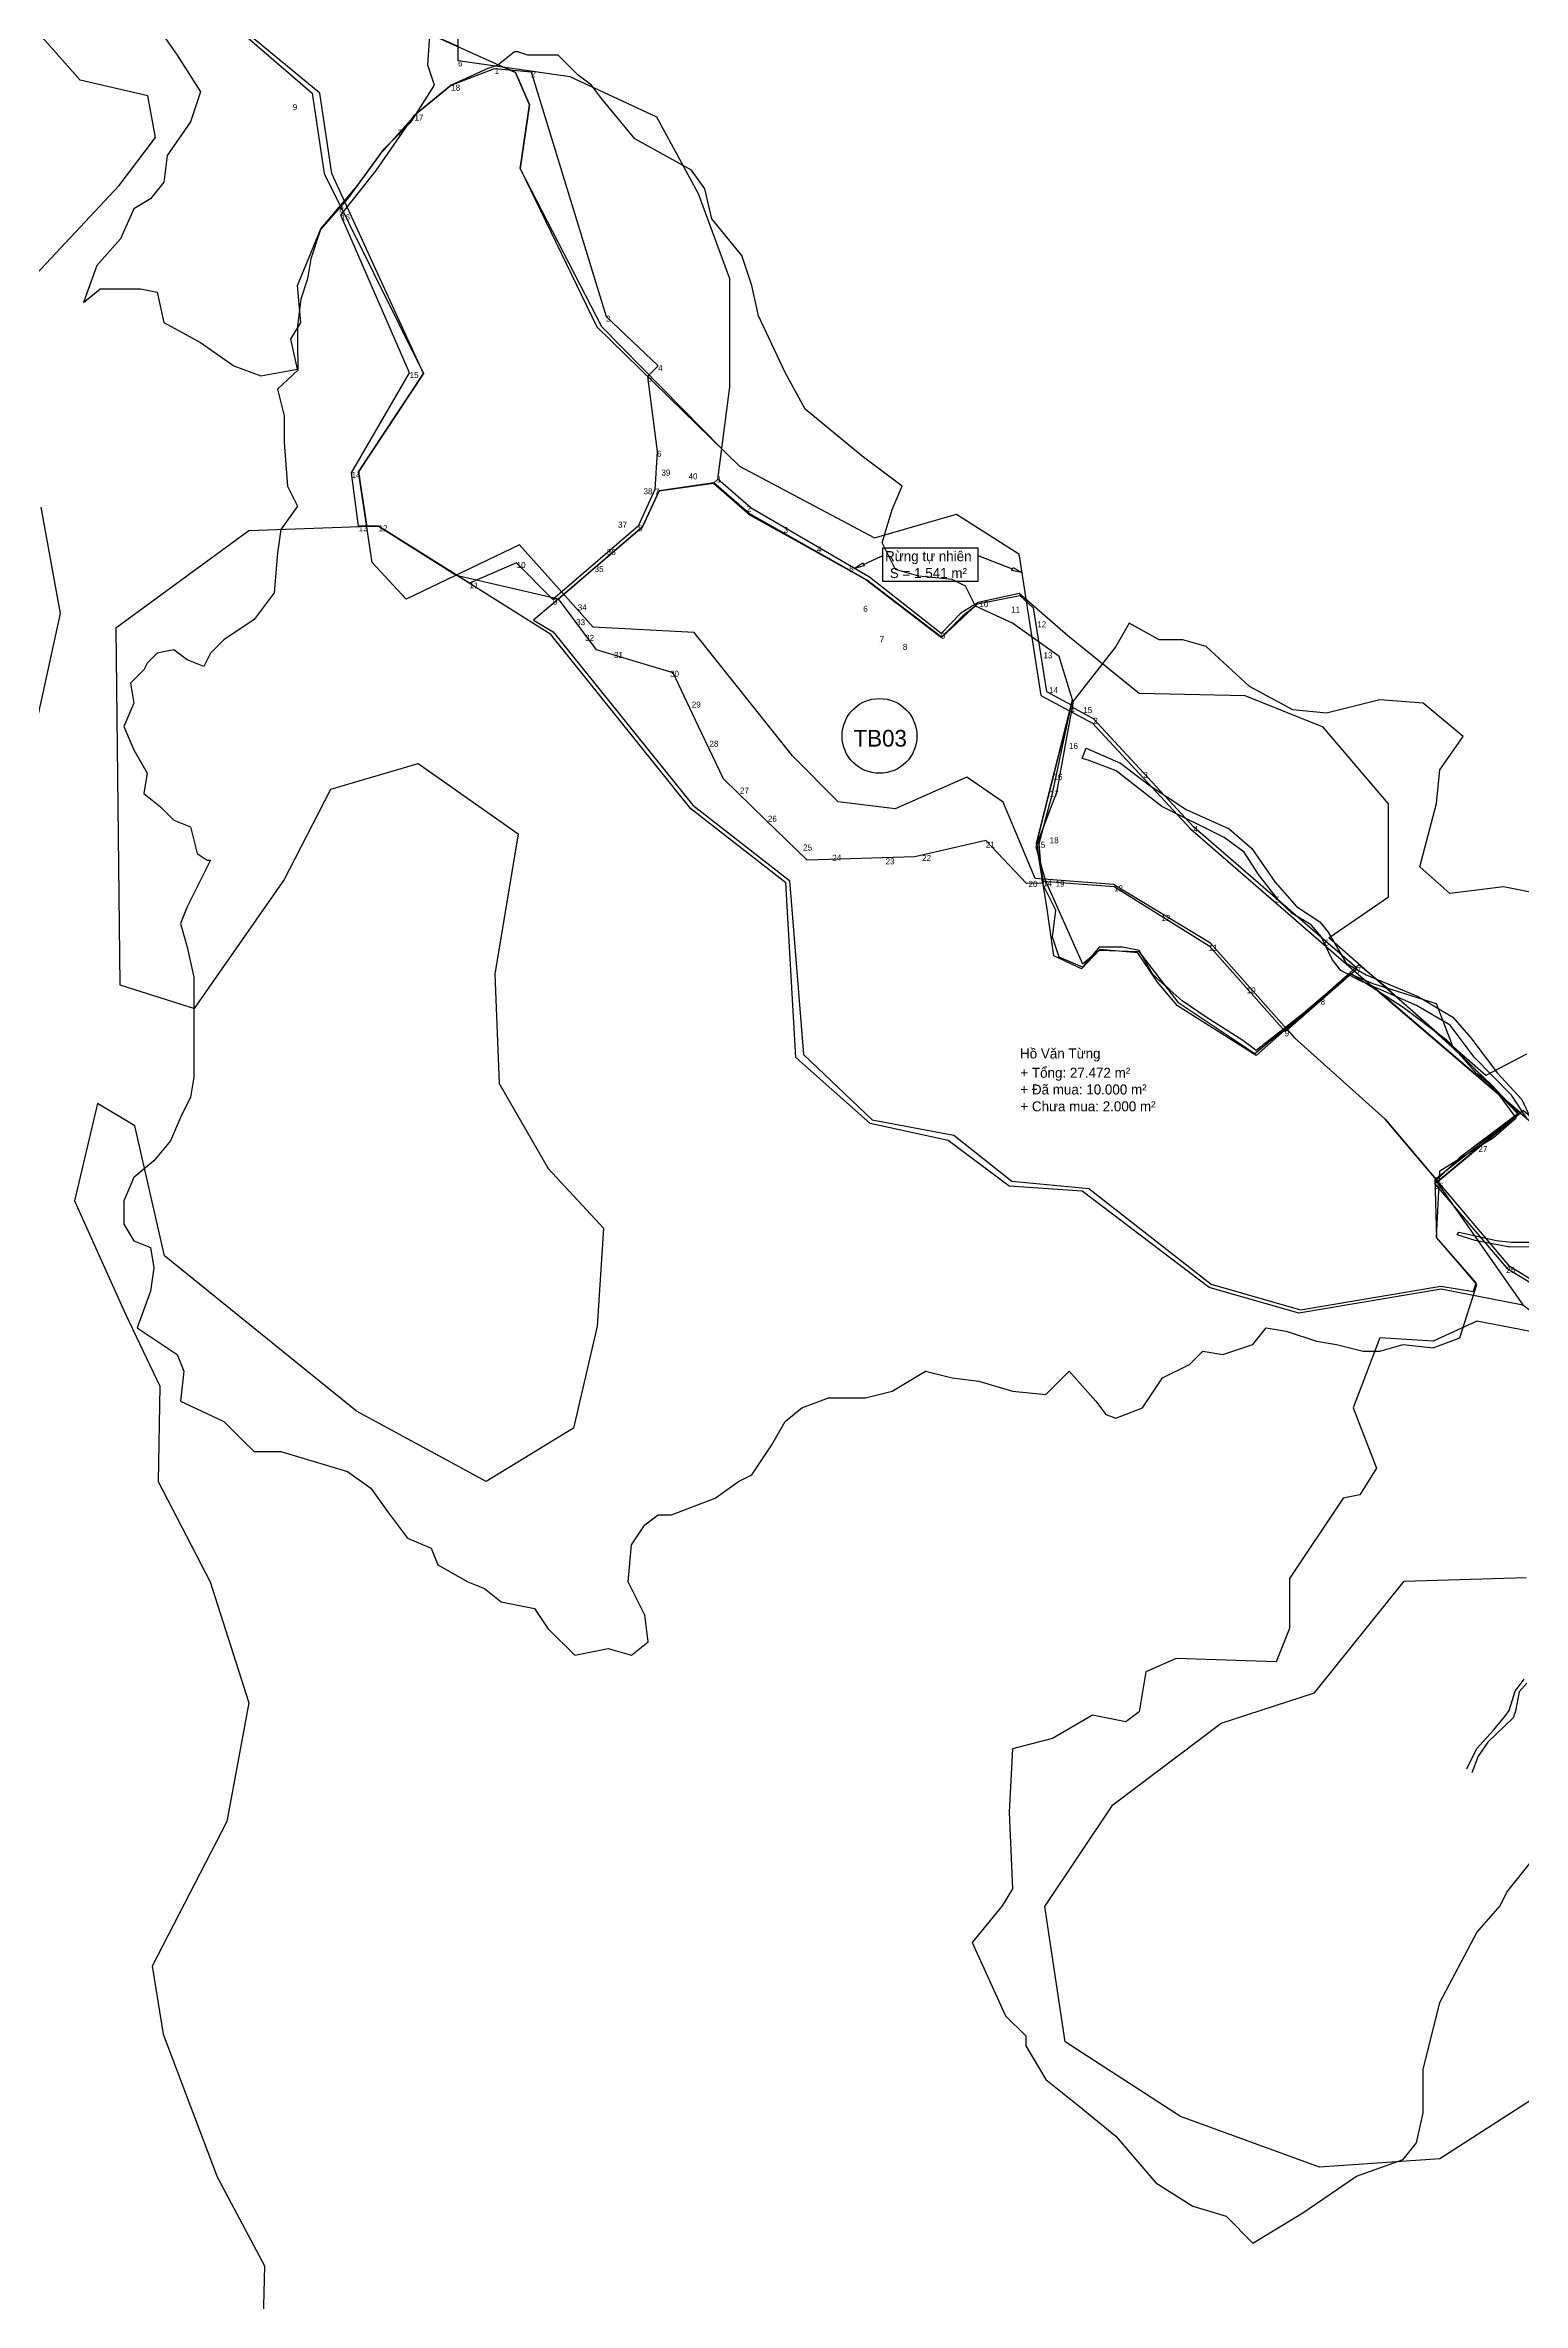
# Model space of a CAD drawing. Extents: x 552101 to 560756, y 1825061 to 1833835.
# Drawn here: x 554503 to 554946, y 1830696 to 1831373 of the extents above; entities that cross this region are included whole.
import ezdxf

# ---------------------------------------------------------------- set-up
doc = ezdxf.new("R2010")
doc.units = 0
for name, color, linetype in [('07', 7, 'Continuous'), ('2', 7, 'Continuous'), ('3', 7, 'Continuous'), ('5', 7, 'Continuous'), ('bien 10.3.24 hc  theo rai thua', 7, 'Continuous'), ('DUONG DAT', 7, 'Continuous'), ('Level 12', 7, 'Continuous'), ('Level 7', 7, 'Continuous'), ('nha', 7, 'Continuous')]:
    doc.layers.add(name, color=color, linetype=linetype)

# ---------------------------------------------------------------- blocks, each defined once
blk = doc.blocks.new('đường đất')
at = {"layer": 'DUONG DAT'}
for points in [[(140951.97, 465037.16), (140952.74, 465038.72), (140954, 465040.1), (140954.87, 465041.14), (140955.21, 465041.61), (140955.66, 465043.08), (140956.34, 465043.99)], [(140958.28, 465076.89), (140955.24, 465076.82), (140952.6, 465077.35), (140951.25, 465077.76), (140951.37, 465077.98), (140954.24, 465077.35), (140955.38, 465077.2), (140958.43, 465077.22)], [(140956.56, 465086.59), (140955.37, 465088.4), (140952.53, 465091.27), (140950.72, 465093.72), (140948.15, 465095.21), (140943.83, 465097.1), (140942.39, 465097.87), (140941.73, 465098.7), (140940.91, 465100.46), (140940.14, 465101.33), (140938.7, 465102.21), (140937.77, 465103.1), (140936.15, 465105.17), (140935.05, 465106.86), (140933.54, 465107.98), (140928.78, 465110.35), (140925.32, 465113.05), (140923.18, 465113.86), (140922.73, 465114), (140923.04, 465114.78), (140925.64, 465113.64), (140927.8, 465112), (140930.65, 465110.12), (140933.91, 465108.64), (140935.63, 465107.14), (140937.38, 465104.61), (140939.02, 465102.73), (140940.81, 465101.57), (140941.43, 465100.78), (140942.81, 465098.42), (140944.33, 465097.55), (140948.27, 465095.89), (140950.92, 465094.31), (140952.28, 465092.74), (140954.31, 465090.06), (140956.17, 465088.06), (140956.78, 465086.73)], [(140956.53, 465043.67), (140955.96, 465043.02), (140955.69, 465041.54), (140955.49, 465041.04), (140953.57, 465039.19), (140952.84, 465038.13), (140952.36, 465036.87)]]:
    blk.add_lwpolyline(points, dxfattribs=at)

msp = doc.modelspace()

# ---------------------------------------------------------------- linework, layer by layer
at = {"layer": '07'}
for points in [[(554535.93, 1831379.63), (554542.94, 1831369.62), (554549.94, 1831358.61), (554546.94, 1831349.61), (554539.93, 1831339.6), (554538.93, 1831331.6), (554534.93, 1831326.6), (554529.93, 1831323.59), (554525.93, 1831314.59), (554518.92, 1831306.58), (554514.92, 1831295.58), (554519.92, 1831299.58), (554531.93, 1831299.58), (554536.93, 1831298.58), (554538.93, 1831289.58), (554549.94, 1831283.57), (554559.95, 1831276.57), (554567.95, 1831273.57), (554578.96, 1831275.57), (554576.96, 1831284.57), (554579.96, 1831289.58), (554578.96, 1831300.58), (554585.96, 1831317.59), (554596.97, 1831330.6), (554604.97, 1831341.6), (554612.98, 1831349.61), (554619.98, 1831360.61), (554617.98, 1831366.62), (554618.98, 1831381.63)], [(554800.32, 1831133.59), (554811.09, 1831176.51), (554807.08, 1831189.52), (554793.08, 1831199.52), (554782.07, 1831204.53), (554778.35, 1831201.74), (554771.86, 1831195.3), (554749.42, 1831212.44), (554714.24, 1831232.38), (554703.71, 1831241.55), (554687.34, 1831239.13), (554682.34, 1831228.38), (554655.56, 1831205.37), (554649.68, 1831200.38), (554655.56, 1831196.85), (554697.38, 1831144.93), (554726.3, 1831122.44), (554730.51, 1831070.32), (554751.08, 1831050.73), (554775.54, 1831046.16), (554792.89, 1831032.35), (554816.03, 1831030.1), (554852.67, 1831001.51), (554879.35, 1830993.8), (554921.45, 1831000.87), (554931.24, 1830999.32), (554932, 1831001.84), (554920.25, 1831015.36), (554919.75, 1831032.91), (554944.65, 1831052.65), (554936.67, 1831061.1), (554925.1, 1831072.21), (554905.33, 1831090.14), (554896.88, 1831097.16), (554896.88, 1831097.16), (554866.12, 1831069.96), (554842.58, 1831084.9), (554836.55, 1831091.98), (554830.68, 1831100.68), (554819.31, 1831101.7), (554813.76, 1831095.9), (554805.48, 1831099.86), (554803.38, 1831114.48), (554800.32, 1831133.59), (554801.11, 1831133.29)], [(554748.47, 1831217.1), (554753.93, 1831219.54)], [(554753.93, 1831219.54), (554754.29, 1831219.54)], [(554754.29, 1831222.07), (554782.74, 1831222.07), (554782.74, 1831211.94), (554754.29, 1831211.94), (554754.29, 1831222.07)], [(554783.1, 1831219.54), (554782.74, 1831219.54)], [(554793.1, 1831215.7), (554783.1, 1831219.54)], [(554950.16, 1831118.48), (554940.16, 1831120.48), (554932.15, 1831119.48), (554924.15, 1831118.48), (554915.14, 1831126.48), (554920.15, 1831145.49), (554921.15, 1831155.5), (554928.15, 1831165.51), (554916.14, 1831175.51), (554903.14, 1831176.51), (554887.13, 1831172.51), (554877.12, 1831173.51), (554864.12, 1831180.51), (554851.11, 1831192.52), (554844.1, 1831194.52), (554837.1, 1831194.52), (554828.1, 1831199.52), (554824.09, 1831192.52), (554811.31, 1831176.15), (554811.31, 1831176.15), (554806.31, 1831148.75), (554800.08, 1831132.49), (554803.02, 1831122.27), (554814.09, 1831097.47), (554819.06, 1831101.49), (554830.94, 1831101.13), (554842.64, 1831085.97), (554865.66, 1831070.62), (554874.82, 1831078.09), (554880.64, 1831083.1), (554894.4, 1831094.65), (554910.14, 1831084.46), (554923, 1831074.73), (554930.15, 1831067.45), (554944.51, 1831052.54), (554927.15, 1831039.44), (554919.95, 1831032.53), (554945.98, 1830995.28)], [(554958.17, 1830985.41), (554932.15, 1830990.41), (554919.15, 1830984.4), (554903.14, 1830985.41), (554895.13, 1830964.39), (554902.14, 1830946.38), (554897.13, 1830938.38), (554892.13, 1830937.38), (554876.12, 1830913.36), (554876.12, 1830898.36), (554872.12, 1830888.35), (554842.1, 1830889.35), (554833.1, 1830885.35), (554831.1, 1830873.34), (554827.09, 1830870.34), (554817.09, 1830872.34), (554805.08, 1830865.34), (554793.08, 1830862.34), (554792.08, 1830843.33), (554793.08, 1830820.31), (554790.07, 1830815.31), (554781.07, 1830804.3), (554791.07, 1830782.29), (554797.08, 1830776.29), (554797.08, 1830773.29), (554803.08, 1830763.28), (554813.09, 1830755.28), (554824.09, 1830746.27), (554836.1, 1830732.26), (554847.11, 1830725.26), (554857.11, 1830722.26), (554865.12, 1830714.25), (554880.12, 1830723.26), (554896.13, 1830734.26), (554910.14, 1830739.27), (554914.14, 1830744.27), (554916.14, 1830753.28), (554916.14, 1830766.28), (554921.15, 1830786.29), (554932.15, 1830807.31), (554939.16, 1830815.31), (554941.16, 1830819.31), (554949.16, 1830829.32)]]:
    msp.add_lwpolyline(points, dxfattribs=at)
for points in [[(554925.15, 1831072.45), (554920.15, 1831085.46), (554901.14, 1831091.46), (554894.13, 1831094.47), (554880.12, 1831082.46), (554866.12, 1831071.45), (554862.11, 1831074.45), (554851.11, 1831081.46), (554843.93, 1831086.39), (554840.39, 1831089.54), (554837.1, 1831092.46), (554835.1, 1831094.47), (554831.1, 1831101.47), (554826.09, 1831102.47), (554819.09, 1831102.47), (554814.09, 1831096.47), (554807.08, 1831099.47), (554805.08, 1831105.47), (554806.08, 1831113.48), (554802.08, 1831121.48), (554801.08, 1831133.49), (554805.08, 1831148.5), (554808.08, 1831162.5), (554811.09, 1831176.51), (554807.08, 1831189.52), (554793.08, 1831199.52), (554782.07, 1831204.53), (554779.07, 1831210.53), (554775.07, 1831212.53), (554765.06, 1831213.53), (554758.06, 1831215.53), (554754.05, 1831223.54), (554757.06, 1831233.54), (554760.06, 1831240.55), (554748.05, 1831249.55), (554731.04, 1831263.56), (554725.04, 1831274.57), (554717.03, 1831291.58), (554715.03, 1831300.58), (554712.03, 1831309.59), (554703.03, 1831320.59), (554701.02, 1831329.6), (554696.95, 1831335.19), (554680.01, 1831344.61), (554670.01, 1831356.61), (554667.01, 1831360.61), (554663, 1831363.62), (554657, 1831369.62), (554647.99, 1831369.62), (554644.99, 1831370.62), (554643.99, 1831370.62), (554638.99, 1831366.62), (554635.99, 1831365.62), (554635.99, 1831365.62), (554635.99, 1831365.62), (554635.99, 1831365.62), (554635.99, 1831365.62), (554635.99, 1831365.62), (554624.98, 1831360.61), (554614.55, 1831352.08), (554603.76, 1831339.94), (554593.96, 1831326.6), (554593.96, 1831326.6), (554585.88, 1831317.39), (554582.96, 1831308.59), (554581.96, 1831302.58), (554579.96, 1831296.58), (554578.96, 1831288.57), (554578.96, 1831283.57), (554579.03, 1831275.25), (554572.95, 1831269.56), (554574.95, 1831261.56), (554574.95, 1831253.55), (554575.95, 1831240.55), (554578.96, 1831234.54), (554573.95, 1831227.54), (554572.95, 1831220.54), (554571.95, 1831208.53), (554565.95, 1831200.53), (554556.94, 1831194.52), (554552.94, 1831190.52), (554550.94, 1831186.52), (554545.94, 1831188.52), (554541.94, 1831191.52), (554536.93, 1831190.52), (554533.93, 1831187.52), (554532.93, 1831185.52), (554528.93, 1831181.51), (554529.93, 1831175.51), (554526.93, 1831168.51), (554529.93, 1831161.5), (554533.93, 1831154.5), (554532.93, 1831148.5), (554537.93, 1831144.49), (554541.94, 1831140.49), (554546.94, 1831138.49), (554548.94, 1831130.49), (554551.94, 1831128.49), (554552.94, 1831128.49), (554548.94, 1831120.48), (554545.94, 1831114.48), (554543.94, 1831109.47), (554545.94, 1831102.47), (554547.94, 1831093.47), (554547.94, 1831084.46), (554547.94, 1831071.45), (554547.94, 1831063.45), (554546.94, 1831057.45), (554543.94, 1831051.44), (554540.93, 1831044.44), (554535.93, 1831038.43), (554529.93, 1831033.43), (554526.93, 1831026.43), (554526.93, 1831019.42), (554529.93, 1831014.42), (554534.93, 1831012.42), (554535.93, 1831006.42), (554534.93, 1830999.41), (554530.93, 1830988.41), (554542.94, 1830980.4), (554544.94, 1830975.4), (554543.94, 1830966.39), (554556.94, 1830960.39), (554562.95, 1830954.39), (554565.95, 1830951.39), (554573.95, 1830951.39), (554583.96, 1830948.38), (554593.96, 1830945.38), (554600.97, 1830940.38), (554605.97, 1830933.38), (554611.97, 1830925.37), (554618.98, 1830922.37), (554620.98, 1830917.37), (554629.98, 1830912.36), (554634.99, 1830910.36), (554639.99, 1830906.36), (554650, 1830904.36), (554654, 1830898.36), (554662, 1830890.35), (554672.01, 1830892.35), (554679.01, 1830890.35), (554684.01, 1830894.35), (554683.01, 1830902.36), (554678.01, 1830912.36), (554679.01, 1830923.37), (554683.01, 1830929.37), (554687.02, 1830932.38), (554691.02, 1830932.38), (554704.03, 1830937.38), (554711.03, 1830942.38), (554715.03, 1830944.38), (554721.04, 1830953.39), (554725.04, 1830960.39), (554730.04, 1830964.39), (554738.05, 1830967.4), (554749.05, 1830967.4), (554757.06, 1830969.4), (554767.06, 1830975.4), (554775.07, 1830973.4), (554783.07, 1830972.4), (554793.08, 1830969.4), (554803.08, 1830968.4), (554810.09, 1830975.4), (554818.09, 1830966.39), (554821.09, 1830962.39), (554824.09, 1830961.39), (554832.1, 1830964.39), (554838.1, 1830973.4), (554846.11, 1830977.4), (554850.11, 1830981.4), (554856.11, 1830980.4), (554865.12, 1830983.4), (554869.12, 1830988.41), (554875.12, 1830987.41), (554884.13, 1830984.4), (554890.13, 1830983.4), (554898.13, 1830981.4), (554903.14, 1830981.4), (554910.14, 1830983.4), (554919.15, 1830982.4), (554927.15, 1830985.41), (554932.15, 1831001.41), (554927.15, 1831007.42), (554920.15, 1831015.42), (554921.15, 1831035.43), (554937.16, 1831045.44), (554944.01, 1831051.31), (554937.16, 1831060.45), (554932.15, 1831064.45)], [(554683.83, 1831273.38), (554686.68, 1831250.89), (554686.02, 1831239.55), (554681.01, 1831228.54), (554655.5, 1831206.53), (554644.6, 1831217.56), (554630.46, 1831211.42), (554603.21, 1831228.53), (554597.29, 1831228.57), (554595.16, 1831244.53), (554612.56, 1831274.46), (554591.98, 1831321.73), (554602.55, 1831335.08), (554613.98, 1831351.61), (554624.98, 1831360.61), (554637.99, 1831365.62), (554649, 1831364.62), (554671.42, 1831291.34), (554687.02, 1831276.57)], [(554748.68, 1831216.64), (554745.73, 1831215.87), (554748.27, 1831217.56)], [(554793.28, 1831216.17), (554795.9, 1831214.63), (554792.92, 1831215.24)]]:
    msp.add_lwpolyline(points, close=True, dxfattribs=at)
at = {"layer": '2'}
for points in [[(554947.05, 1831070.36), (554934.85, 1831063.99), (554887.92, 1831105.26), (554905.7, 1831117.46), (554905.7, 1831145.33), (554886.18, 1831168.33), (554862.81, 1831177.74), (554831.09, 1831178.43), (554809.74, 1831195.71), (554795.14, 1831208.38), (554782.84, 1831205.69), (554777.66, 1831202.43), (554771.75, 1831196.36), (554750.25, 1831213.23), (554714.82, 1831233.94), (554704.91, 1831242.64), (554708.51, 1831270.25), (554708.51, 1831302.66), (554699.11, 1831328.05), (554686.62, 1831351.09), (554660.68, 1831363.09), (554627.05, 1831367.89), (554627.05, 1831391.41)], [(554496.33, 1831299.29), (554525.57, 1831330.58), (554536.48, 1831344.99), (554534.15, 1831357.45), (554513.88, 1831362.12), (554495.57, 1831382.76)], [(554501.39, 1831172.22), (554508.02, 1831202.33), (554502.17, 1831234.26)], [(554973.35, 1830974.41), (554945.95, 1830995.2), (554921.53, 1830999.94), (554878.91, 1830992.84), (554852.01, 1831000.44), (554813.96, 1831029.34), (554792.14, 1831030.87), (554773.88, 1831044.56), (554750.54, 1831049.63), (554728.21, 1831069.4), (554725.28, 1831121.72), (554696.81, 1831143.86), (554654.84, 1831196.11), (554603.21, 1831228.53), (554564.44, 1831227.11), (554524.61, 1831197.97), (554525.75, 1831091.11), (554548.08, 1831084.09), (554574.88, 1831122.35), (554588.91, 1831149.77), (554615.07, 1831157.42), (554645.06, 1831136.38), (554638.04, 1831094.3), (554639.36, 1831061.63), (554654.03, 1831036.12), (554670.62, 1831018.27), (554668.71, 1830988.94), (554661.69, 1830958.33), (554635.53, 1830942.39), (554596.61, 1830963.43), (554539.19, 1831009.98), (554530.25, 1831048.88), (554519.09, 1831055.59), (554512.19, 1831026.45), (554527.55, 1830992.3), (554537.79, 1830970.92), (554537.28, 1830942.35), (554552.83, 1830912.28), (554564.36, 1830876.06), (554557.84, 1830840.48), (554535.46, 1830797.19), (554538.76, 1830776.82), (554554.87, 1830734.08), (554569.12, 1830707.45), (554568.19, 1830671.22)], [(554947.97, 1830756.74), (554921.08, 1830739.5), (554885.06, 1830736.97), (554843.45, 1830752.18), (554808.95, 1830774.49), (554802.86, 1830815.05), (554823.16, 1830845.48), (554855.64, 1830869.96), (554883.54, 1830879.09), (554910.43, 1830912.55), (554946.97, 1830913.57)]]:
    msp.add_lwpolyline(points, dxfattribs=at)
at = {"layer": '3'}
msp.add_circle((554753.29, 1831165.71), 11.21, dxfattribs=at)
at = {"layer": '5'}
for points in [[(554543.69, 1831392.47), (554583.39, 1831358.21), (554586.99, 1831334.13), (554616.74, 1831274.28), (554597.27, 1831244.84), (554599.7, 1831228.4), (554603.21, 1831228.53), (554626.52, 1831213.9), (554657.16, 1831206.74), (554665.28, 1831213.72), (554682.34, 1831228.38), (554687.34, 1831239.13), (554703.57, 1831241.44)], [(554703.57, 1831241.44), (554704.91, 1831242.64), (554706.09, 1831251.66), (554670.17, 1831288.22), (554645.66, 1831335.66), (554648.44, 1831354.73), (554644.29, 1831364.46), (554641.11, 1831365.88), (554627.05, 1831367.89), (554627.05, 1831372.18), (554602.95, 1831382.96)]]:
    msp.add_lwpolyline(points, dxfattribs=at)
for points in [[(554703.57, 1831241.44), (554714.52, 1831231.86), (554731.86, 1831222.21), (554749.19, 1831212.56), (554771.89, 1831195.17), (554782.68, 1831205.28), (554795.33, 1831207.81), (554799.28, 1831204.09), (554803.27, 1831179.05), (554810.72, 1831175.05), (554805.53, 1831154.37), (554800.35, 1831133.68), (554802.28, 1831121.56), (554797.33, 1831121.48), (554785.14, 1831134.34), (554763.89, 1831129.47), (554731.61, 1831128.5), (554719.08, 1831140.69), (554706.55, 1831152.88), (554699, 1831168.72), (554691.46, 1831184.57), (554668.5, 1831191.46), (554657.16, 1831206.74), (554669.75, 1831217.56), (554682.34, 1831228.38), (554687.34, 1831239.13)], [(554847.45, 1831138.39), (554817.43, 1831170.85), (554810.63, 1831174.5), (554810.63, 1831174.5), (554800.35, 1831133.68), (554802.35, 1831122.17), (554823.6, 1831120.6), (554852, 1831102.87), (554874.75, 1831077.18), (554896.32, 1831096.06)], [(554900.92, 1831090.74), (554897.1, 1831092.41), (554894.03, 1831094.06), (554875.4, 1831077.76), (554877.59, 1831075.28), (554904.75, 1831050.87), (554920.52, 1831032.27), (554945.24, 1831052.79)], [(554972.58, 1831030.74), (554946.05, 1831053.46), (554919.62, 1831031.53), (554941.17, 1831006.28), (554975.16, 1830985.46), (554996.19, 1830985.41), (555014.69, 1830984.13), (554997.94, 1830994.55)]]:
    msp.add_lwpolyline(points, close=True, dxfattribs=at)
at = {"layer": 'bien 10.3.24 hc  theo rai thua'}
for points in [[(554983.14, 1830981.39), (554942.1, 1831006.82), (554904.75, 1831050.87), (554877.59, 1831075.28), (554852.45, 1831103.67), (554823.33, 1831121.24), (554799.9, 1831122.97), (554790.31, 1831145.85), (554779.4, 1831153.31), (554757.96, 1831143.89), (554740.89, 1831145.97), (554727.2, 1831159.78), (554697.78, 1831196.71), (554667.55, 1831198.24), (554645.46, 1831222.99), (554611.55, 1831206.71), (554601.29, 1831217.64), (554597.27, 1831244.84), (554616.74, 1831274.28), (554589.3, 1831334.13), (554585.7, 1831358.21), (554544.59, 1831392.21)], [(554602.95, 1831382.96), (554644.29, 1831364.46), (554648.44, 1831354.73), (554645.66, 1831335.66), (554668.61, 1831288.22), (554711.36, 1831246.52), (554751.82, 1831225.03), (554776.37, 1831232.15), (554795.03, 1831220.23), (554801.62, 1831177.84), (554817.07, 1831169.55), (554846.48, 1831137.85), (554896.1, 1831094.87), (554972.04, 1831029.84)]]:
    msp.add_lwpolyline(points, dxfattribs=at)
at = {"layer": 'Level 7'}
for p, q in [((554627.07, 1831366.27), (554627.07, 1831366.27)), ((554638, 1831364), (554638, 1831364)), ((554649, 1831363), (554649, 1831363)), ((554625, 1831359), (554625, 1831359)), ((554577.56, 1831353.16), (554577.56, 1831353.16)), ((554614, 1831350), (554614, 1831350)), ((554609, 1831345.5), (554609, 1831345.5)), ((554591.5, 1831322.5), (554591.5, 1831322.5)), ((554592.01, 1831320.14), (554592.01, 1831320.14)), ((554671.41, 1831289.77), (554671.41, 1831289.77)), ((554612.58, 1831272.89), (554612.58, 1831272.89)), ((554687, 1831275), (554687, 1831275)), ((554683.81, 1831271.81), (554683.81, 1831271.81)), ((554686.67, 1831249.34), (554686.67, 1831249.34)), ((554595.19, 1831242.99), (554595.19, 1831242.99)), ((554687.98, 1831243.69), (554687.98, 1831243.69)), ((554696.1, 1831242.57), (554696.1, 1831242.57)), ((554704.58, 1831241.67), (554704.58, 1831241.67)), ((554682.62, 1831238.09), (554682.62, 1831238.09)), ((554686, 1831238), (554686, 1831238)), ((554713.55, 1831232.88), (554713.55, 1831232.88)), ((554597.32, 1831227.03), (554597.32, 1831227.03)), ((554603.24, 1831226.99), (554603.24, 1831226.99)), ((554675, 1831228.1), (554675, 1831228.1)), ((554681, 1831227), (554681, 1831227)), ((554724.59, 1831226.47), (554724.59, 1831226.47)), ((554671.63, 1831219.87), (554671.63, 1831219.87)), ((554734.56, 1831220.7), (554734.56, 1831220.7)), ((554644.61, 1831216.02), (554644.61, 1831216.02)), ((554667.96, 1831214.78), (554667.96, 1831214.78)), ((554744.22, 1831214.75), (554744.22, 1831214.75)), ((554630.48, 1831209.89), (554630.48, 1831209.89)), ((554655.5, 1831205), (554655.5, 1831205)), ((554662.43, 1831198.88), (554662.43, 1831198.88)), ((554662.91, 1831203.29), (554662.91, 1831203.29)), ((554748.43, 1831202.89), (554748.43, 1831202.89)), ((554783.2, 1831204.28), (554783.2, 1831204.28)), ((554792.73, 1831202.61), (554792.73, 1831202.61)), ((554800.54, 1831198.26), (554800.54, 1831198.26)), ((554665.14, 1831194.18), (554665.14, 1831194.18)), ((554753.35, 1831193.78), (554753.35, 1831193.78)), ((554760.29, 1831191.48), (554760.29, 1831191.48)), ((554771.69, 1831194.84), (554771.69, 1831194.84)), ((554673.77, 1831189.04), (554673.77, 1831189.04)), ((554802.4, 1831188.95), (554802.4, 1831188.95)), ((554690.57, 1831183.42), (554690.57, 1831183.42)), ((554804.06, 1831178.52), (554804.06, 1831178.52)), ((554697.07, 1831174.19), (554697.07, 1831174.19)), ((554810.54, 1831172.99), (554810.54, 1831172.99)), ((554814.34, 1831172.53), (554814.34, 1831172.53)), ((554817.34, 1831169.34), (554817.34, 1831169.34)), ((554702.37, 1831162.46), (554702.37, 1831162.46)), ((554810.04, 1831161.83), (554810.04, 1831161.83)), ((554805.4, 1831152.59), (554805.4, 1831152.59)), ((554832.34, 1831153.12), (554832.34, 1831153.12)), ((554711.51, 1831148.43), (554711.51, 1831148.43)), ((554804.27, 1831147.49), (554804.27, 1831147.49)), ((554719.87, 1831140.02), (554719.87, 1831140.02)), ((554847.35, 1831136.9), (554847.35, 1831136.9)), ((554730.41, 1831131.38), (554730.41, 1831131.38)), ((554785.14, 1831132.21), (554785.14, 1831132.21)), ((554800.27, 1831132.19), (554800.27, 1831132.19)), ((554804.27, 1831133.55), (554804.27, 1831133.55)), ((554739.15, 1831128.32), (554739.15, 1831128.32)), ((554755.13, 1831127.24), (554755.13, 1831127.24)), ((554766.07, 1831128.25), (554766.07, 1831128.25)), ((554797.93, 1831120.48), (554797.93, 1831120.48)), ((554802.27, 1831120.69), (554802.27, 1831120.69)), ((554806.01, 1831120.5), (554806.01, 1831120.5)), ((554823.51, 1831119.12), (554823.51, 1831119.12)), ((554837.7, 1831110.26), (554837.7, 1831110.26)), ((554871.77, 1831115.75), (554871.77, 1831115.75)), ((554851.89, 1831101.4), (554851.89, 1831101.4)), ((554886.6, 1831102.9), (554886.6, 1831102.9)), ((554896.18, 1831094.6), (554896.18, 1831094.6)), ((554863.26, 1831088.56), (554863.26, 1831088.56)), ((554885.4, 1831085.16), (554885.4, 1831085.16)), ((554874.62, 1831075.73), (554874.62, 1831075.73)), ((554945.89, 1831052.02), (554945.89, 1831052.02)), ((554932.68, 1831041.06), (554932.68, 1831041.06)), ((554919.47, 1831030.1), (554919.47, 1831030.1)), ((554941.01, 1831004.87), (554941.01, 1831004.87))]:
    msp.add_line(p, q, dxfattribs=at)

# ---------------------------------------------------------------- block references
at = {"layer": 'nha', "xscale": 3.93921, "yscale": 3.93921}
msp.add_blockref('đường đất', (-310.24, -1022.74), dxfattribs=at)

# ---------------------------------------------------------------- texts
at = {"layer": '07'}
for s, height, p in [('Rừng tự nhiên', 3.0017, (554754.96, 1831218.05)), ('S = 1 541 m²', 3.0017, (554756.39, 1831212.99)), ('TB03', 5.003, (554745.51, 1831162.5)), ('Hồ Văn Từng', 3.0017, (554795.38, 1831069.08)), ('+ Tổng: 27.472 m²', 3.0017, (554795.48, 1831063.31)), ('+ Đã mua: 10.000 m²', 3.0017, (554795.48, 1831058.3)), ('+ Chưa mua: 2.000 m²', 3.0017, (554795.48, 1831053.25))]:
    msp.add_text(s, height=height, dxfattribs=at).set_placement(p)
at = {"layer": 'Level 12'}
for s, p in [('6', (554627.07, 1831366.27)), ('18', (554625, 1831359)), ('1', (554638, 1831364)), ('2', (554649, 1831363)), ('9', (554577.56, 1831353.16)), ('7', (554609, 1831345.5)), ('17', (554614, 1831350)), ('8', (554591.5, 1831322.5)), ('16', (554592.01, 1831320.14)), ('3', (554671.41, 1831289.77)), ('15', (554612.58, 1831272.89)), ('5', (554683.81, 1831271.81)), ('4', (554687, 1831275)), ('6', (554686.67, 1831249.34)), ('39', (554687.98, 1831243.69)), ('14', (554595.19, 1831242.99)), ('38', (554682.62, 1831238.09)), ('7', (554686, 1831238)), ('40', (554696.1, 1831242.57)), ('1', (554704.58, 1831241.67)), ('2', (554713.55, 1831232.88)), ('13', (554597.32, 1831227.03)), ('12', (554603.24, 1831226.99)), ('37', (554675, 1831228.1)), ('8', (554681, 1831227)), ('3', (554724.59, 1831226.47)), ('36', (554671.63, 1831219.87)), ('4', (554734.56, 1831220.7)), ('11', (554630.48, 1831209.89)), ('10', (554644.61, 1831216.02)), ('35', (554667.96, 1831214.78)), ('5', (554744.22, 1831214.75)), ('9', (554655.5, 1831205)), ('34', (554662.91, 1831203.29)), ('6', (554748.43, 1831202.89)), ('10', (554783.2, 1831204.28)), ('33', (554662.43, 1831198.88)), ('11', (554792.73, 1831202.61)), ('12', (554800.54, 1831198.26)), ('32', (554665.14, 1831194.18)), ('7', (554753.35, 1831193.78)), ('8', (554760.29, 1831191.48)), ('9', (554771.69, 1831194.84)), ('31', (554673.77, 1831189.04)), ('30', (554690.57, 1831183.42)), ('13', (554802.4, 1831188.95)), ('14', (554804.06, 1831178.52)), ('29', (554697.07, 1831174.19)), ('1', (554810.54, 1831172.99)), ('15', (554814.34, 1831172.53)), ('2', (554817.34, 1831169.34)), ('28', (554702.37, 1831162.46)), ('16', (554810.04, 1831161.83)), ('16', (554805.4, 1831152.59)), ('3', (554832.34, 1831153.12)), ('27', (554711.51, 1831148.43)), ('17', (554804.27, 1831147.49)), ('26', (554719.87, 1831140.02)), ('4', (554847.35, 1831136.9)), ('25', (554730.41, 1831131.38)), ('24', (554739.15, 1831128.32)), ('21', (554785.14, 1831132.21)), ('15', (554800.27, 1831132.19)), ('18', (554804.27, 1831133.55)), ('23', (554755.13, 1831127.24)), ('22', (554766.07, 1831128.25)), ('20', (554797.93, 1831120.48)), ('14', (554802.27, 1831120.69)), ('19', (554806.01, 1831120.5)), ('13', (554823.51, 1831119.12)), ('5', (554871.77, 1831115.75)), ('12', (554837.7, 1831110.26)), ('11', (554851.89, 1831101.4)), ('6', (554886.6, 1831102.9)), ('7', (554896.18, 1831094.6)), ('10', (554863.26, 1831088.56)), ('8', (554885.4, 1831085.16)), ('9', (554874.62, 1831075.73)), ('27', (554932.68, 1831041.06)), ('26', (554919.47, 1831030.1)), ('25', (554941.01, 1831004.87))]:
    msp.add_text(s, height=1.8, dxfattribs=at).set_placement(p)

doc.saveas('drawing.dxf')
